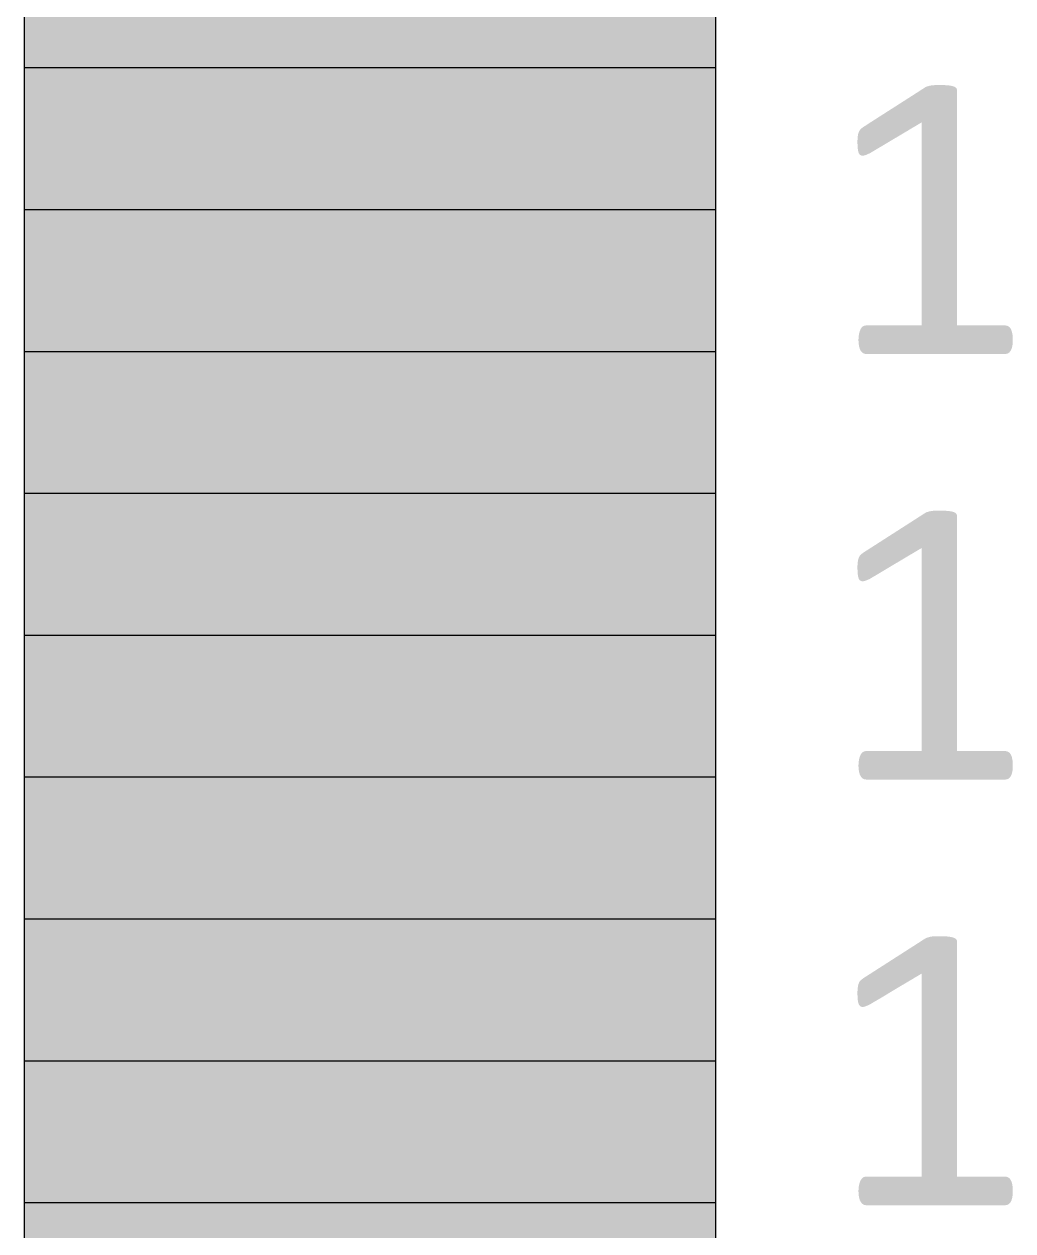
# Model space of a CAD drawing. Header units: inches. Extents: x 79.49066 to 79.49309, y 16.68944 to 16.6915.
# Drawn here: x 79.4928573 to 79.4929736, y 16.6903429 to 16.690485 of the extents above; entities that cross this region are included whole.
import ezdxf

# ---------------------------------------------------------------- set-up
doc = ezdxf.new("R2010")
doc.units = ezdxf.units.IN
doc.header["$MEASUREMENT"] = 0
doc.layers.add('GSLAYER', color=7, linetype='CONTINUOUS')

msp = doc.modelspace()

# ---------------------------------------------------------------- hatches: boundary and pattern name
at = {"layer": 'GSLAYER', "true_color": 0x838383}
msp.add_hatch(color=252, dxfattribs=at).paths.add_polyline_path([(79.49293868, 16.69047985), (79.49293868, 16.69049655), (79.49285726, 16.69049655), (79.49285726, 16.69047985)])
at = {"layer": 'GSLAYER', "true_color": 0x808080}
msp.add_hatch(color=8, dxfattribs=at).paths.add_polyline_path([(79.49293868, 16.69046314), (79.49293868, 16.69047985), (79.49285726, 16.69047985), (79.49285726, 16.69046314)])
at = {"layer": 'GSLAYER', "true_color": 0x000000}
for points in [[(79.49296707, 16.6904734), (79.49296707, 16.69047711), (79.49296706, 16.69047726), (79.492967, 16.69047739), (79.4929669, 16.6904775), (79.49296689, 16.69047751), (79.49296679, 16.69047757), (79.49296671, 16.69047761), (79.49296667, 16.69047762), (79.49296645, 16.69047769), (79.49296625, 16.69047772), (79.4929661, 16.69047775), (79.49296592, 16.69047776), (79.49296567, 16.69047778), (79.49296567, 16.69047778), (79.49296513, 16.69047779), (79.4929644, 16.69047778), (79.4929644, 16.69047778), (79.49296413, 16.69047776), (79.49296404, 16.69047775), (79.49296389, 16.69047772), (79.49296377, 16.69047769), (79.49296353, 16.69047762), (79.4929635, 16.69047761), (79.49296339, 16.69047757), (79.4929633, 16.69047751), (79.49296329, 16.6904775), (79.49296311, 16.69047739), (79.4929629, 16.69047726), (79.49296268, 16.69047711), (79.49295688, 16.6904734)], [(79.49295608, 16.69046949), (79.49295609, 16.69046949), (79.49295623, 16.69046953), (79.49295641, 16.69046958), (79.49295643, 16.69046959), (79.49295663, 16.69046969), (79.49295682, 16.69046978), (79.49295687, 16.6904698), (79.49295739, 16.69047012), (79.49295809, 16.69047053), (79.49295894, 16.69047104), (79.49295958, 16.69047142), (79.49296012, 16.69047174), (79.49296057, 16.69047201), (79.49296094, 16.69047223), (79.49296125, 16.69047241), (79.49296151, 16.69047257), (79.49296176, 16.69047272), (79.492962, 16.69047286), (79.4929629, 16.6904734), (79.49295688, 16.6904734), (79.49295605, 16.69047286), (79.49295585, 16.69047272), (79.49295569, 16.69047257), (79.49295557, 16.69047241), (79.49295549, 16.69047223), (79.49295542, 16.69047201), (79.49295538, 16.69047174), (79.49295535, 16.69047142), (79.49295534, 16.69047104), (79.49295536, 16.69047053), (79.4929554, 16.69047012), (79.49295549, 16.6904698), (79.4929555, 16.69046978), (79.49295555, 16.69046969), (79.49295563, 16.69046959), (79.49295565, 16.69046958), (79.49295572, 16.69046953), (79.49295583, 16.69046949), (79.49295585, 16.69046949), (79.49295595, 16.69046947)], [(79.49296707, 16.69044949), (79.49296707, 16.6904734), (79.4929629, 16.6904734), (79.4929629, 16.69044949)], [(79.49297276, 16.69044614), (79.49297293, 16.69044616), (79.49297309, 16.69044622), (79.49297324, 16.69044634), (79.49297337, 16.6904465), (79.49297348, 16.69044673), (79.49297356, 16.69044701), (79.49297362, 16.69044737), (79.49297363, 16.69044779), (79.49297362, 16.6904482), (79.49297357, 16.69044854), (79.4929735, 16.69044883), (79.4929734, 16.69044907), (79.49297328, 16.69044925), (79.49297312, 16.69044938), (79.49297295, 16.69044946), (79.49297276, 16.69044949), (79.49295634, 16.69044949), (79.49295615, 16.69044946), (79.49295598, 16.69044938), (79.49295584, 16.69044925), (79.49295572, 16.69044907), (79.49295562, 16.69044883), (79.49295554, 16.69044854), (79.49295548, 16.6904482), (79.49295546, 16.69044779), (79.49295548, 16.69044737), (79.49295554, 16.69044701), (79.49295562, 16.69044673), (79.49295574, 16.6904465), (79.49295588, 16.69044634), (79.49295602, 16.69044622), (79.49295617, 16.69044616), (79.49295634, 16.69044614)], [(79.49296707, 16.69042329), (79.49296707, 16.69042701), (79.49296706, 16.69042715), (79.492967, 16.69042729), (79.4929669, 16.6904274), (79.49296689, 16.69042741), (79.49296679, 16.69042747), (79.49296671, 16.69042751), (79.49296667, 16.69042752), (79.49296645, 16.69042759), (79.49296625, 16.69042762), (79.4929661, 16.69042764), (79.49296592, 16.69042766), (79.49296567, 16.69042768), (79.49296567, 16.69042768), (79.49296513, 16.69042769), (79.4929644, 16.69042768), (79.4929644, 16.69042768), (79.49296413, 16.69042766), (79.49296404, 16.69042764), (79.49296389, 16.69042762), (79.49296377, 16.69042759), (79.49296353, 16.69042752), (79.4929635, 16.69042751), (79.49296339, 16.69042747), (79.4929633, 16.69042741), (79.49296329, 16.6904274), (79.49296311, 16.69042729), (79.4929629, 16.69042715), (79.49296268, 16.69042701), (79.49295688, 16.69042329)], [(79.49295608, 16.69041938), (79.49295609, 16.69041939), (79.49295623, 16.69041943), (79.49295641, 16.69041948), (79.49295643, 16.69041949), (79.49295663, 16.69041958), (79.49295682, 16.69041967), (79.49295687, 16.6904197), (79.49295739, 16.69042001), (79.49295809, 16.69042043), (79.49295894, 16.69042094), (79.49295958, 16.69042132), (79.49296012, 16.69042164), (79.49296057, 16.69042191), (79.49296094, 16.69042213), (79.49296125, 16.69042231), (79.49296151, 16.69042247), (79.49296176, 16.69042261), (79.492962, 16.69042276), (79.4929629, 16.69042329), (79.49295688, 16.69042329), (79.49295605, 16.69042276), (79.49295585, 16.69042261), (79.49295569, 16.69042247), (79.49295557, 16.69042231), (79.49295549, 16.69042213), (79.49295542, 16.69042191), (79.49295538, 16.69042164), (79.49295535, 16.69042132), (79.49295534, 16.69042094), (79.49295536, 16.69042043), (79.4929554, 16.69042001), (79.49295549, 16.6904197), (79.4929555, 16.69041967), (79.49295555, 16.69041958), (79.49295563, 16.69041949), (79.49295565, 16.69041948), (79.49295572, 16.69041943), (79.49295583, 16.69041939), (79.49295585, 16.69041938), (79.49295595, 16.69041937)], [(79.49296707, 16.69039939), (79.49296707, 16.69042329), (79.4929629, 16.69042329), (79.4929629, 16.69039939)], [(79.49297276, 16.69039604), (79.49297293, 16.69039606), (79.49297309, 16.69039612), (79.49297324, 16.69039623), (79.49297337, 16.6903964), (79.49297348, 16.69039663), (79.49297356, 16.69039691), (79.49297362, 16.69039726), (79.49297363, 16.69039769), (79.49297362, 16.69039809), (79.49297357, 16.69039844), (79.4929735, 16.69039873), (79.4929734, 16.69039896), (79.49297328, 16.69039915), (79.49297312, 16.69039928), (79.49297295, 16.69039936), (79.49297276, 16.69039939), (79.49295634, 16.69039939), (79.49295615, 16.69039936), (79.49295598, 16.69039928), (79.49295584, 16.69039915), (79.49295572, 16.69039896), (79.49295562, 16.69039873), (79.49295554, 16.69039844), (79.49295548, 16.69039809), (79.49295546, 16.69039769), (79.49295548, 16.69039726), (79.49295554, 16.69039691), (79.49295562, 16.69039663), (79.49295574, 16.6903964), (79.49295588, 16.69039623), (79.49295602, 16.69039612), (79.49295617, 16.69039606), (79.49295634, 16.69039604)], [(79.49296707, 16.69037319), (79.49296707, 16.69037691), (79.49296706, 16.69037705), (79.492967, 16.69037719), (79.4929669, 16.6903773), (79.49296689, 16.69037731), (79.49296679, 16.69037736), (79.49296671, 16.69037741), (79.49296667, 16.69037742), (79.49296645, 16.69037748), (79.49296625, 16.69037752), (79.4929661, 16.69037754), (79.49296592, 16.69037756), (79.49296567, 16.69037758), (79.49296567, 16.69037758), (79.49296513, 16.69037759), (79.4929644, 16.69037758), (79.4929644, 16.69037758), (79.49296413, 16.69037756), (79.49296404, 16.69037754), (79.49296389, 16.69037752), (79.49296377, 16.69037748), (79.49296353, 16.69037742), (79.4929635, 16.69037741), (79.49296339, 16.69037736), (79.4929633, 16.69037731), (79.49296329, 16.6903773), (79.49296311, 16.69037719), (79.4929629, 16.69037705), (79.49296268, 16.69037691), (79.49295688, 16.69037319)], [(79.49295608, 16.69036928), (79.49295609, 16.69036928), (79.49295623, 16.69036932), (79.49295641, 16.69036938), (79.49295643, 16.69036939), (79.49295663, 16.69036948), (79.49295682, 16.69036957), (79.49295687, 16.6903696), (79.49295739, 16.69036991), (79.49295809, 16.69037032), (79.49295894, 16.69037083), (79.49295958, 16.69037122), (79.49296012, 16.69037154), (79.49296057, 16.69037181), (79.49296094, 16.69037203), (79.49296125, 16.69037221), (79.49296151, 16.69037237), (79.49296176, 16.69037251), (79.492962, 16.69037266), (79.4929629, 16.69037319), (79.49295688, 16.69037319), (79.49295605, 16.69037266), (79.49295585, 16.69037251), (79.49295569, 16.69037237), (79.49295557, 16.69037221), (79.49295549, 16.69037203), (79.49295542, 16.69037181), (79.49295538, 16.69037154), (79.49295535, 16.69037122), (79.49295534, 16.69037083), (79.49295536, 16.69037032), (79.4929554, 16.69036991), (79.49295549, 16.6903696), (79.4929555, 16.69036957), (79.49295555, 16.69036948), (79.49295563, 16.69036939), (79.49295565, 16.69036938), (79.49295572, 16.69036932), (79.49295583, 16.69036928), (79.49295585, 16.69036928), (79.49295595, 16.69036927)], [(79.49296707, 16.69034929), (79.49296707, 16.69037319), (79.4929629, 16.69037319), (79.4929629, 16.69034929)], [(79.49297276, 16.69034593), (79.49297293, 16.69034595), (79.49297309, 16.69034602), (79.49297324, 16.69034613), (79.49297337, 16.6903463), (79.49297348, 16.69034652), (79.49297356, 16.69034681), (79.49297362, 16.69034716), (79.49297363, 16.69034759), (79.49297362, 16.69034799), (79.49297357, 16.69034834), (79.4929735, 16.69034863), (79.4929734, 16.69034886), (79.49297328, 16.69034904), (79.49297312, 16.69034918), (79.49297295, 16.69034926), (79.49297276, 16.69034929), (79.49295634, 16.69034929), (79.49295615, 16.69034926), (79.49295598, 16.69034918), (79.49295584, 16.69034904), (79.49295572, 16.69034886), (79.49295562, 16.69034863), (79.49295554, 16.69034834), (79.49295548, 16.69034799), (79.49295546, 16.69034759), (79.49295548, 16.69034716), (79.49295554, 16.69034681), (79.49295562, 16.69034652), (79.49295574, 16.6903463), (79.49295588, 16.69034613), (79.49295602, 16.69034602), (79.49295617, 16.69034595), (79.49295634, 16.69034593)]]:
    msp.add_hatch(color=18, dxfattribs=at).paths.add_polyline_path(points)
at = {"layer": 'GSLAYER', "true_color": 0x7d7d7d}
msp.add_hatch(color=8, dxfattribs=at).paths.add_polyline_path([(79.49293868, 16.69044644), (79.49293868, 16.69046314), (79.49285726, 16.69046314), (79.49285726, 16.69044644)])
at = {"layer": 'GSLAYER', "true_color": 0x797979}
msp.add_hatch(color=8, dxfattribs=at).paths.add_polyline_path([(79.49293868, 16.69042974), (79.49293868, 16.69044644), (79.49285726, 16.69044644), (79.49285726, 16.69042974)])
at = {"layer": 'GSLAYER', "true_color": 0x767676}
msp.add_hatch(color=8, dxfattribs=at).paths.add_polyline_path([(79.49293868, 16.69041304), (79.49293868, 16.69042974), (79.49285726, 16.69042974), (79.49285726, 16.69041304)])
at = {"layer": 'GSLAYER', "true_color": 0x737373}
msp.add_hatch(color=8, dxfattribs=at).paths.add_polyline_path([(79.49293868, 16.69039634), (79.49293868, 16.69041304), (79.49285726, 16.69041304), (79.49285726, 16.69039634)])
at = {"layer": 'GSLAYER', "true_color": 0x6f6f6f}
msp.add_hatch(color=8, dxfattribs=at).paths.add_polyline_path([(79.49293868, 16.69037964), (79.49293868, 16.69039634), (79.49285726, 16.69039634), (79.49285726, 16.69037964)])
at = {"layer": 'GSLAYER', "true_color": 0x6c6c6c}
msp.add_hatch(color=251, dxfattribs=at).paths.add_polyline_path([(79.49293868, 16.69036294), (79.49293868, 16.69037964), (79.49285726, 16.69037964), (79.49285726, 16.69036294)])
at = {"layer": 'GSLAYER', "true_color": 0x696969}
msp.add_hatch(color=251, dxfattribs=at).paths.add_polyline_path([(79.49293868, 16.69034624), (79.49293868, 16.69036294), (79.49285726, 16.69036294), (79.49285726, 16.69034624)])
at = {"layer": 'GSLAYER', "true_color": 0x666666}
msp.add_hatch(color=251, dxfattribs=at).paths.add_polyline_path([(79.49293868, 16.69032954), (79.49293868, 16.69034624), (79.49285726, 16.69034624), (79.49285726, 16.69032954)])

# ---------------------------------------------------------------- linework, layer by layer
at = {"layer": 'GSLAYER', "color": 18, "true_color": 0x000000, "flags": 128}
msp.add_lwpolyline([(79.49285726, 16.68981181), (79.49293868, 16.68981181), (79.49293868, 16.69111448), (79.49285726, 16.69111448)], close=True, dxfattribs=at)
at = {"layer": 'GSLAYER', "color": 253, "true_color": 0xb3b3b3, "flags": 128}
for points in [[(79.49285726, 16.69047985), (79.49293868, 16.69047985)], [(79.49285726, 16.69046314), (79.49293868, 16.69046314)], [(79.49285726, 16.69044644), (79.49293868, 16.69044644)], [(79.49285726, 16.69042974), (79.49293868, 16.69042974)], [(79.49285726, 16.69041304), (79.49293868, 16.69041304)], [(79.49285726, 16.69037964), (79.49293868, 16.69037964)], [(79.49285726, 16.69036294), (79.49293868, 16.69036294)], [(79.49285726, 16.69034624), (79.49293868, 16.69034624)]]:
    msp.add_lwpolyline(points, dxfattribs=at)
at = {"layer": 'GSLAYER', "color": 18, "true_color": 0x000000, "flags": 128}
msp.add_lwpolyline([(79.49285726, 16.69039634), (79.49293868, 16.69039634)], dxfattribs=at)

doc.saveas('drawing.dxf')
